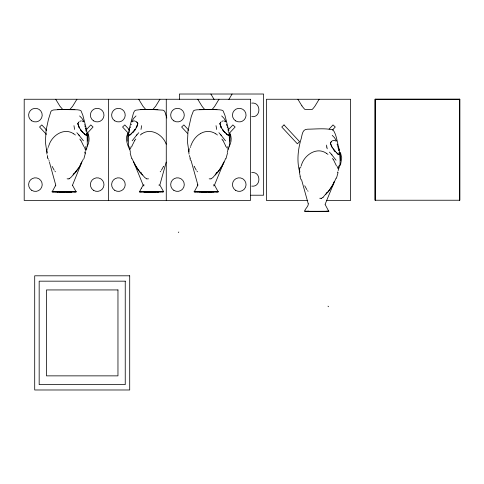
<?xml version="1.0" encoding="UTF-8"?>
<svg xmlns="http://www.w3.org/2000/svg" width="484" height="484" viewBox="0 0 484 484"><rect width="100%" height="100%" fill="white"/><g stroke="black" fill="none" stroke-linecap="round" stroke-linejoin="round"><path stroke-width="0.73" d="M86.557 129.651L82.849 115.271L81.046 110.884L79.727 110.158L77.428 109.783L61.008 109.535L53.676 109.941L51.921 110.467L50.929 111.429L48.43 119.445L46.095 130.232M143.845 186.019L143.845 184.519M85.547 151.183L86.842 148.037L87.302 145.212L87.132 133.372L87.919 133.475L87.949 141.225M229.138 132.87C230.892 134.274 229.718 138.593 230.021 141.225M340.573 160.634L340.542 152.877L339.768 152.805L339.647 154.638L338.715 154.68L337.409 153.815M178.3 232.532L178.82 232.005M128.423 134.963L128.393 136.04M86.001 149.368L85.759 146.531M227.25 152.454L228.073 149.381L227.831 146.531M338.171 170.592L338.619 168.819L338.383 165.939M128.429 134.945C128.417 130.492 125.423 138.484 126.59 140.051C126.953 143.367 128.163 146.537 129.579 149.362M128.393 136.095L128.423 146.259M129.651 148.648L130.444 152.472M129.059 129.603L133.469 113.002L134.57 110.884L135.889 110.158L139.84 109.674L151.728 109.499L162.939 110.158L164.257 110.884L165.038 112.125L166.817 118.005M141.655 125.677L141.007 129.422M46.095 130.238L45.393 142.042L46.688 151.183M130.831 134.407C130.039 135.568 127.613 135.78 128.538 133.675M129.059 129.664L128.532 133.179M84.924 152.932L85.039 151.764M166.194 162.128L159.829 185.039L163.646 191.767L139.465 191.894L141.395 188.203M338.655 168.771C341.087 164.306 339.726 158.238 339.701 153.083M228.103 149.368C230.632 144.698 229.053 138.672 229.204 133.403M72.479 185.245L76.157 191.894L52.127 191.894L55.315 185.929M214.739 185.523L218.23 191.894L194.193 191.894L197.805 185.245M325.085 204.46L328.781 211.296L308.175 211.435C300.098 212.881 308.907 206.964 308.26 203.824M129.857 146.531L129.651 148.636M87.084 133.675C88.009 135.78 85.583 135.562 84.785 134.407M229.15 133.675C230.082 135.768 227.649 135.581 226.857 134.407M85.438 153.077L83.859 158.812M227.51 153.077L225.931 158.812M338.062 172.486L336.477 178.215M136.778 121.992L137.88 123.698L136.573 127.34M129.307 132.441L129.482 131.491M136.7 121.968L137.807 123.65L136.125 127.945M129.288 130.704L129.633 128.901M188.004 130.874L187.465 142.042L188.917 151.897M188.034 130.722L191.253 116.596L193.431 110.884L194.749 110.158L197.042 109.783L210.921 109.499L219.5 109.783L221.799 110.158L223.118 110.884L224.921 115.271L228.884 131.013M130.257 127.697L130.444 126.923M131.727 146.737L131.902 146.18M47.196 148.727L46.712 151.722L46.948 154.13M189.268 148.727L188.784 151.722L189.02 154.13M299.82 168.129L299.336 171.13L299.899 174.918M48.085 147.941L48.206 147.523M300.703 167.349L300.824 166.932M84.984 153.144L85.178 152.472M337.608 172.546L337.802 171.862M130.48 148.909L131.097 147.033M143.167 185.203L134.818 164.705M190.375 147.203L190.273 147.523M79.043 127.34L77.736 123.698L78.916 121.968M221.109 127.34L219.809 123.698L220.988 121.968M331.661 146.743L330.36 143.107L331.461 141.401M48.473 146.646L48.63 146.198M79.491 127.945L77.815 123.65L78.65 122.252M221.563 127.945L219.881 123.65L220.716 122.252M301.09 166.048L301.254 165.607M332.109 147.354L330.433 143.058L331.54 141.376M340.657 164.173L341.74 157.832L340.542 152.877M132.035 145.817L134.703 140.451M197.829 185.203L197.805 184.815M55.775 185.203L49.422 162.128M48.817 145.708C51.637 135.653 63.997 127.129 73.713 133.832M301.423 165.159C304.23 155.086 316.609 146.531 326.331 153.24M340.627 164.27L339.816 165.685M325.157 204.224L333.93 182.831M83.254 159.248L79.503 167.071L75.195 172.909M225.526 158.698L224.443 161.468M336.077 178.106L333.089 184.821L327.813 192.317M299.681 168.238L300.026 167.331M131.158 124.721L131.352 124.231M223.378 163.423L224.019 161.765M80.489 165.492L72.473 185.239M80.677 165.008L81.306 163.423M223.191 163.894L214.751 184.416L214.727 185.505M190.617 146.41C192.354 141.171 195.621 136.264 200.533 133.53M136.996 126.548L134.879 130.002M81.729 161.868L80.169 165.256M334.353 181.27L332.792 184.664M224.207 162.031L221.569 167.071L217.262 172.909M163.568 166.224L163.398 166.581M163.283 166.829L161.402 170.211M222.513 164.693L223.063 163.568M131.757 121.448L133.79 118.199L136.004 115.942M218.98 99.268L214.987 105.863A25.15 25.15 0 0 1 212.44 109.045L211.829 109.572L204.714 109.396A23.68 23.68 0 0 1 201.786 105.839L197.762 99.268M232.09 94.023L228.859 99.492M319.125 99.268L315.132 105.863A25.15 25.15 0 0 1 312.585 109.045L311.98 109.572L304.866 109.396A23.68 23.68 0 0 1 301.931 105.839M79.255 166.913L79.866 165.806M222.241 165.256L219.282 170.041L215.241 175.014M332.484 185.215L329.834 189.444L325.786 194.423M76.908 99.268L72.606 106.298L69.763 109.572L62.841 109.572L59.998 106.298L55.696 99.268M159.926 99.268L155.618 106.298L152.775 109.572L145.853 109.572L143.01 106.298L138.708 99.268M141.407 188.179L143.143 185.245M55.333 185.898L55.769 185.209M216.838 172.479L216.027 173.774L216.995 172.613M74.143 173.466L71.547 176.793L69.327 178.705M78.922 167.446L73.169 175.014M326.767 192.874L323.04 197.327M132.174 140.808L136.978 134.752L136.3 135.453M215.888 173.992L213.02 177.41L211.03 178.856M135.296 129.258L130.674 134.437M75.262 172.171L75.927 171.288M160.198 171.82L160.64 171.239M134.873 130.008L134.328 130.71M134.939 129.918L132.985 132.259M133.995 131.122L132.785 132.477M74.615 173.006L73.816 173.992M327.232 192.414L326.434 193.4M134.788 140.336L135.816 139.071M138.769 132.725L137.099 134.594M86.164 129.918L86.557 129.488M86.079 130.002L90.798 124.92L93.049 127.014L86.914 133.62M228 130.16L232.864 124.92L235.121 127.014L229.277 133.3M329.12 129.113L333.01 124.92L335.267 127.014L332.345 130.16M132.096 121.841L133.711 120.885M131.975 133.015L130.135 134.703M140.275 135.006L140.868 134.528M323.034 197.333L321.582 198.265M130.002 134.594L129.276 135.066M141.346 134.201L141.812 133.88M229.265 146.277C231.419 142.556 231.878 137.462 229.991 133.475M87.193 146.259C89.377 142.556 89.788 137.45 87.919 133.475M141.909 133.832C150.966 127.492 162.969 134.806 166.206 144.19M332.072 140.917L334.093 140.263M200.775 133.415C205.319 130.698 211.423 130.771 215.779 133.832M69.303 178.717L68.958 178.856M87.18 134.782L86.781 134.879M229.253 134.782L228.847 134.879M339.804 154.19L339.399 154.287M79.787 121.315L81.046 120.891M221.86 121.315L223.112 120.891M68.782 178.88L67.107 178.832M251.704 103.11C261.287 101.815 261.287 117.939 251.704 116.638M251.704 172.594C261.287 171.3 261.287 187.423 251.704 186.122M321.067 198.307L321.455 198.289M148.509 178.832L146.821 178.88M151.492 191.979L143.869 192.003L158.704 191.96L157.058 191.966M57.717 109.572L61.45 109.572M70.41 109.572L74.887 109.572M140.729 109.572L145.206 109.572M153.422 109.572L157.905 109.572M199.783 109.572L204.266 109.572M212.482 109.572L216.959 109.572M51.976 191.767L53.688 191.767M54.813 191.767L56.192 191.767M74.076 191.767L76.309 191.767M139.338 191.791L141.546 191.767M159.424 191.767L160.803 191.767M161.928 191.767L163.64 191.767M194.03 191.767L195.76 191.767M196.885 191.767L198.265 191.767M216.142 191.767L218.393 191.767M52.665 191.894L75.861 191.894M139.761 191.894L162.957 191.894M194.731 191.894L217.927 191.894M59.593 191.973L64.142 191.973M66.036 191.973L69.502 191.973M146.114 191.973L149.586 191.973M151.48 191.973L156.023 191.973M201.665 191.973L206.208 191.973M208.102 191.973L211.575 191.973M250.803 195.215L263.586 195.215L263.586 94.023L179.382 94.017L179.382 99.305M307.77 200.461L266.418 200.461L266.418 99.256L350.622 99.268L350.622 200.461L326.561 200.461M304.581 211.169L306.312 211.169M307.437 211.169L308.816 211.169M326.694 211.169L328.945 211.169M305.283 211.296L328.479 211.296M199.148 191.96L213.861 192.003M57.257 191.96L56.912 191.96L71.801 192.027L70.585 192.003M311.182 211.375L309.53 211.369L324.413 211.411M210.903 178.88L209.179 178.832M328.569 306.747L327.995 306.16M319.73 198.24L321.067 198.307M134.147 120.855L136.167 121.514M128.835 134.879L128.435 134.782M334.529 140.287L336.144 141.249M223.977 120.885L225.592 121.841M81.905 120.885L83.52 121.841M146.658 178.856L144.668 177.41L141.8 173.992M338.963 154.475L338.237 153.997M228.412 135.066L227.686 134.594M86.34 135.066L85.614 134.594M327.372 153.936L327.964 154.414M216.82 134.528L217.413 135.006M74.748 134.528L75.341 135.006M326.428 153.283L326.894 153.609M215.876 133.88L216.342 134.201M73.804 133.88L74.27 134.201M338.104 154.112L336.265 152.424M227.553 134.703L225.713 133.015M85.487 134.703L83.647 133.015M332.236 135.345L334.45 137.601L336.477 140.856M221.684 115.942L223.898 118.193L225.925 121.448M79.612 115.942L81.826 118.193L83.859 121.448M337.566 153.845L332.944 148.667M227.014 134.437L223.257 130.577L220.97 127.171M84.942 134.437L81.185 130.577L78.626 126.548M331.945 154.886L331.262 154.154L336.065 160.21M79.328 135.478L78.644 134.752L83.442 140.808M221.382 135.459L220.71 134.752L225.514 140.808M188.748 130.16L183.878 124.92L181.627 127.014L187.465 133.3M129.543 130.002L124.824 124.92L122.567 127.014L128.702 133.62M46.531 130.002L41.805 124.92L39.555 127.014L46.161 134.129M129.059 129.488L129.452 129.918M46.174 129.627L46.67 130.166M45.617 133.53L46.228 134.183M335.255 151.667L334.244 150.524M224.703 132.259L223.693 131.122M82.637 132.259L81.621 131.122M335.454 151.885L331.244 145.95M224.903 132.477L223.789 131.231M82.837 132.477L81.723 131.231M142.447 175.014L138.406 170.041L135.447 165.256M332.423 158.474L333.452 159.744M221.872 139.071L222.9 140.336M79.799 139.071L80.828 140.336M333.912 150.119L333.301 149.326M223.36 130.71L222.725 129.9M81.288 130.71L80.659 129.9M331.141 154.003L329.471 152.133M220.589 134.594L218.919 132.725M78.523 134.594L76.853 132.725M140.427 172.909L135.151 165.419L132.162 158.698M140.687 172.613L141.637 173.798L140.85 172.479M307.594 190.648L308.042 191.228M197.042 171.239L197.49 171.82M54.976 171.239L55.418 171.82M223.39 130.601L222.392 129.258M81.318 130.601L80.32 129.258M333.536 159.859L336.447 165.885M222.985 140.451L225.647 145.817M80.913 140.451L83.823 146.477M301.901 105.863L297.908 99.268M214.109 99.492L210.873 94.023M306.838 189.613L304.738 185.777M196.286 170.211L194.405 166.829M54.214 170.211L52.115 166.369M220.964 127.153L220.692 126.548M134.625 163.568L135.175 164.693M194.29 166.581L194.12 166.224M226.331 124.231L226.53 124.721M301.102 179.697L299.935 176.527M189.909 158.679L190.551 160.289M337.082 144.129L337.378 144.934M84.458 124.721L84.579 125.029M133.723 161.898L134.31 163.423M190.4 158.558L189.347 155.509M226.73 125.241L226.881 125.695M225.786 146.18L225.961 146.737M337.142 166.436L337.759 168.317M226.591 147.033L226.917 147.935M131.757 158.812L130.178 153.077M84.518 147.033L85.359 149.858M47.311 157.125L47.843 158.679M327.232 148.83L326.797 147.051M216.681 129.422L216.033 125.677M74.609 129.422L73.967 125.677M300.056 175.414L300.364 176.4M47.281 155.509L47.741 156.991M84.918 126.034L85.172 126.923M337.584 145.593L337.929 146.876M87.114 133.318L86.557 129.664M301.605 179.909L308.235 203.752M191.053 160.5L197.684 184.343M48.987 160.5L49.156 161.13M48.545 158.831L48.654 159.248M227.238 126.899L227.377 127.467M197.708 184.416L197.793 184.779M299.306 170.592C296.873 160.585 297.987 150.119 300.691 140.293C302.27 136.409 301.647 128.932 307.594 129.192C316.052 129.101 324.812 128.042 333.101 129.869C336.955 135.466 337.136 143.022 339.284 149.465M338.068 147.469L338.322 148.679M85.444 128.06L85.644 128.992M338.6 148.31L338.951 150.113M338.57 149.949L338.727 150.742M228.049 128.901L228.4 130.704M85.983 128.901L86.327 130.704M85.952 130.547L86.11 131.339M228.206 131.491L228.381 132.441M326.797 147.045L326.585 145.085M339.284 149.477L339.72 152.527M86.43 133.215L86.618 134.855M339.042 152.551L339.242 154.263M299.753 170.973L299.832 172.123M47.13 151.565L47.208 152.714M127.667 141.225L127.697 133.475M213.837 184.519L213.843 186.019M159.121 184.731L159.121 185.566M459.721 99.214L459.721 200.237M459.576 200.237L459.576 99.256L375.294 99.256L375.294 200.237M375.179 99.214L375.179 200.237M166.272 99.256L166.272 200.461M108.404 99.268L108.404 200.461M284.023 124.92L281.773 127.014L297.345 143.778L299.602 141.685L284.023 124.92M459.8 99.214L375.1 99.214L375.1 200.237L459.8 200.237L459.8 99.214M250.476 99.256L24.2 99.256L24.2 200.461L250.476 200.461L250.476 99.256M129.706 275.801L34.703 275.801L34.703 389.983L129.706 389.983L129.706 275.801M125.241 281.168L39.168 281.168L39.168 384.617L125.241 384.617L125.241 281.168M117.963 289.94L46.47 289.94L46.47 375.862L117.963 375.862L117.963 289.94M114.75 120.831A6.794 6.794 0 0 0 125.217 115.44A6.794 6.794 0 0 0 115.313 109.075A6.794 6.794 0 0 0 114.75 120.831M114.75 190.321A6.794 6.794 0 0 0 125.217 184.924A6.794 6.794 0 0 0 115.313 178.56A6.794 6.794 0 0 0 114.75 190.321M31.738 190.321A6.794 6.794 0 0 0 42.205 184.924A6.794 6.794 0 0 0 32.301 178.56A6.794 6.794 0 0 0 31.738 190.321M93.515 190.321A6.794 6.794 0 0 0 103.981 184.924A6.794 6.794 0 0 0 94.078 178.56A6.794 6.794 0 0 0 93.515 190.321M31.738 120.831A6.794 6.794 0 0 0 42.205 115.44A6.794 6.794 0 0 0 32.301 109.075A6.794 6.794 0 0 0 31.738 120.831M93.515 120.831A6.794 6.794 0 0 0 103.981 115.44A6.794 6.794 0 0 0 94.078 109.075A6.794 6.794 0 0 0 93.515 120.831M235.647 190.357A6.794 6.794 0 0 0 246.053 184.852A6.794 6.794 0 0 0 236.077 178.596A6.794 6.794 0 0 0 235.647 190.357M235.647 120.873A6.794 6.794 0 0 0 246.053 115.361A6.794 6.794 0 0 0 236.077 109.106A6.794 6.794 0 0 0 235.647 120.873M173.871 120.873A6.794 6.794 0 0 0 184.277 115.361A6.794 6.794 0 0 0 174.3 109.106A6.794 6.794 0 0 0 173.871 120.873M173.871 190.357A6.794 6.794 0 0 0 184.277 184.852A6.794 6.794 0 0 0 174.3 178.596A6.794 6.794 0 0 0 173.871 190.357"/></g></svg>
